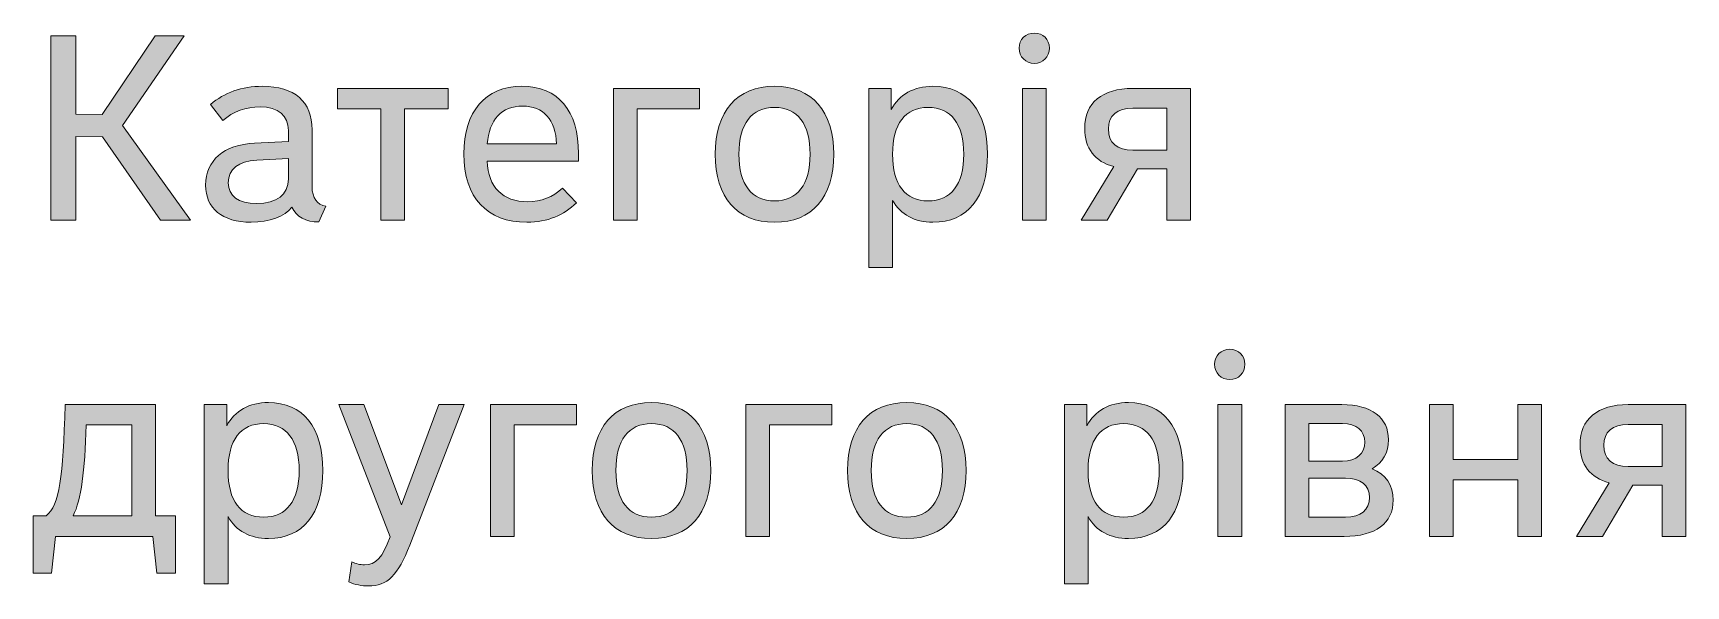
# Model space of a CAD drawing. Header units: millimetres. Extents: x -1334 to 1514, y -1037 to 10.
# Drawn here: x -1333.6 to -1271.1, y -186.3 to -165.4 of the extents above; entities that cross this region are included whole.
import ezdxf

# ---------------------------------------------------------------- set-up
doc = ezdxf.new("R2010")
doc.units = ezdxf.units.MM
doc.header["$MEASUREMENT"] = 0
doc.layers.add('icons', color=7, linetype='Continuous', lineweight=0)

# ---------------------------------------------------------------- blocks, each defined once
blk = doc.blocks.new('Block_31')
at = {"layer": 'icons', "true_color": 0x231f20, "transparency": 33554687}
h = blk.add_hatch(color=250, dxfattribs=at)
h.dxf.hatch_style = 2
edge = h.paths.add_edge_path()
edge.add_spline(control_points=[(-1332.904, -165.467), (-1332.904, -165.467), (-1331.958, -165.467), (-1331.958, -165.467), (-1331.958, -165.467), (-1331.958, -168.436), (-1331.958, -168.436), (-1331.958, -168.436), (-1330.961, -168.446), (-1330.961, -168.446), (-1330.961, -168.446), (-1328.958, -165.467), (-1328.958, -165.467), (-1328.958, -165.467), (-1327.852, -165.467), (-1327.852, -165.467), (-1327.852, -165.467), (-1330.184, -168.864), (-1330.184, -168.864), (-1330.184, -168.864), (-1327.623, -172.441), (-1327.623, -172.441), (-1327.623, -172.441), (-1328.749, -172.441), (-1328.749, -172.441), (-1328.749, -172.441), (-1330.951, -169.293), (-1330.951, -169.293), (-1330.951, -169.293), (-1331.958, -169.283), (-1331.958, -169.283), (-1331.958, -169.283), (-1331.958, -172.441), (-1331.958, -172.441), (-1331.958, -172.441), (-1332.904, -172.441), (-1332.904, -172.441), (-1332.904, -172.441), (-1332.904, -165.467), (-1332.904, -165.467)], knot_values=[0, 0, 0, 0, 1, 1, 1, 2, 2, 2, 3, 3, 3, 4, 4, 4, 5, 5, 5, 6, 6, 6, 7, 7, 7, 8, 8, 8, 9, 9, 9, 10, 10, 10, 11, 11, 11, 12, 12, 12, 13, 13, 13, 13], degree=3, periodic=0)
h = blk.add_hatch(color=250, dxfattribs=at)
h.dxf.hatch_style = 2
edge = h.paths.add_edge_path()
edge.add_spline(control_points=[(-1295.257, -172.441), (-1295.257, -172.441), (-1296.153, -172.441), (-1296.153, -172.441), (-1296.153, -172.441), (-1296.153, -167.46), (-1296.153, -167.46), (-1296.153, -167.46), (-1295.257, -167.46), (-1295.257, -167.46), (-1295.257, -167.46), (-1295.257, -172.441), (-1295.257, -172.441)], knot_values=[0, 0, 0, 0, 1, 1, 1, 2, 2, 2, 3, 3, 3, 4, 4, 4, 4], degree=3, periodic=0)
edge = h.paths.add_edge_path()
edge.add_spline(control_points=[(-1295.705, -165.367), (-1295.376, -165.367), (-1295.137, -165.606), (-1295.137, -165.935), (-1295.137, -166.264), (-1295.376, -166.513), (-1295.705, -166.513), (-1296.034, -166.513), (-1296.283, -166.264), (-1296.283, -165.935), (-1296.283, -165.606), (-1296.034, -165.367), (-1295.705, -165.367)], knot_values=[0, 0, 0, 0, 1, 1, 1, 2, 2, 2, 3, 3, 3, 4, 4, 4, 4], degree=3, periodic=0)
h = blk.add_hatch(color=250, dxfattribs=at)
h.dxf.hatch_style = 2
edge = h.paths.add_edge_path()
edge.add_spline(control_points=[(-1325.112, -170.17), (-1325.799, -170.2), (-1326.188, -170.518), (-1326.188, -171.027), (-1326.188, -171.535), (-1325.819, -171.814), (-1325.112, -171.814), (-1324.354, -171.814), (-1323.916, -171.485), (-1323.916, -170.877), (-1323.916, -170.877), (-1323.916, -170.11), (-1323.916, -170.11), (-1323.916, -170.11), (-1325.112, -170.17), (-1325.112, -170.17)], knot_values=[0, 0, 0, 0, 1, 1, 1, 2, 2, 2, 3, 3, 3, 4, 4, 4, 5, 5, 5, 5], degree=3, periodic=0)
edge = h.paths.add_edge_path()
edge.add_spline(control_points=[(-1326.865, -168.068), (-1326.327, -167.619), (-1325.68, -167.38), (-1324.902, -167.38), (-1323.677, -167.38), (-1323.019, -167.958), (-1323.019, -169.024), (-1323.019, -169.024), (-1323.019, -171.186), (-1323.019, -171.186), (-1323.019, -171.595), (-1322.83, -171.854), (-1322.501, -171.913), (-1322.501, -171.913), (-1322.77, -172.511), (-1322.77, -172.511), (-1323.258, -172.511), (-1323.607, -172.312), (-1323.786, -171.953), (-1324.055, -172.302), (-1324.633, -172.521), (-1325.321, -172.521), (-1326.427, -172.521), (-1327.045, -171.993), (-1327.045, -171.117), (-1327.045, -170.18), (-1326.357, -169.592), (-1325.191, -169.532), (-1325.191, -169.532), (-1323.916, -169.463), (-1323.916, -169.463), (-1323.916, -169.463), (-1323.916, -169.054), (-1323.916, -169.054), (-1323.916, -168.486), (-1324.294, -168.157), (-1324.982, -168.157), (-1325.51, -168.157), (-1326.008, -168.336), (-1326.397, -168.675), (-1326.397, -168.675), (-1326.865, -168.068), (-1326.865, -168.068)], knot_values=[0, 0, 0, 0, 1, 1, 1, 2, 2, 2, 3, 3, 3, 4, 4, 4, 5, 5, 5, 6, 6, 6, 7, 7, 7, 8, 8, 8, 9, 9, 9, 10, 10, 10, 11, 11, 11, 12, 12, 12, 13, 13, 13, 14, 14, 14, 14], degree=3, periodic=0)
h = blk.add_hatch(color=250, dxfattribs=at)
h.dxf.hatch_style = 2
edge = h.paths.add_edge_path()
edge.add_spline(control_points=[(-1322.062, -167.46), (-1322.062, -167.46), (-1317.877, -167.46), (-1317.877, -167.46), (-1317.877, -167.46), (-1317.877, -168.227), (-1317.877, -168.227), (-1317.877, -168.227), (-1319.521, -168.227), (-1319.521, -168.227), (-1319.521, -168.227), (-1319.521, -172.441), (-1319.521, -172.441), (-1319.521, -172.441), (-1320.418, -172.441), (-1320.418, -172.441), (-1320.418, -172.441), (-1320.418, -168.227), (-1320.418, -168.227), (-1320.418, -168.227), (-1322.062, -168.227), (-1322.062, -168.227), (-1322.062, -168.227), (-1322.062, -167.46), (-1322.062, -167.46)], knot_values=[0, 0, 0, 0, 1, 1, 1, 2, 2, 2, 3, 3, 3, 4, 4, 4, 5, 5, 5, 6, 6, 6, 7, 7, 7, 8, 8, 8, 8], degree=3, periodic=0)
h = blk.add_hatch(color=250, dxfattribs=at)
h.dxf.hatch_style = 2
edge = h.paths.add_edge_path()
edge.add_spline(control_points=[(-1316.392, -169.562), (-1316.392, -169.562), (-1313.771, -169.562), (-1313.771, -169.562), (-1313.811, -168.645), (-1314.279, -168.127), (-1315.057, -168.127), (-1315.844, -168.127), (-1316.332, -168.645), (-1316.392, -169.562)], knot_values=[0, 0, 0, 0, 1, 1, 1, 2, 2, 2, 3, 3, 3, 3], degree=3, periodic=0)
edge = h.paths.add_edge_path()
edge.add_spline(control_points=[(-1317.279, -169.931), (-1317.279, -168.336), (-1316.462, -167.38), (-1315.087, -167.38), (-1313.712, -167.38), (-1312.944, -168.307), (-1312.944, -169.921), (-1312.944, -169.921), (-1312.944, -170.21), (-1312.944, -170.21), (-1312.944, -170.21), (-1316.392, -170.21), (-1316.392, -170.21), (-1316.372, -171.196), (-1315.804, -171.744), (-1314.868, -171.744), (-1314.359, -171.744), (-1313.901, -171.575), (-1313.552, -171.226), (-1313.552, -171.226), (-1313.024, -171.784), (-1313.024, -171.784), (-1313.512, -172.252), (-1314.1, -172.521), (-1314.898, -172.521), (-1316.402, -172.521), (-1317.279, -171.595), (-1317.279, -169.931)], knot_values=[0, 0, 0, 0, 1, 1, 1, 2, 2, 2, 3, 3, 3, 4, 4, 4, 5, 5, 5, 6, 6, 6, 7, 7, 7, 8, 8, 8, 9, 9, 9, 9], degree=3, periodic=0)
h = blk.add_hatch(color=250, dxfattribs=at)
h.dxf.hatch_style = 2
edge = h.paths.add_edge_path()
edge.add_spline(control_points=[(-1311.619, -167.46), (-1311.619, -167.46), (-1308.371, -167.46), (-1308.371, -167.46), (-1308.371, -167.46), (-1308.371, -168.227), (-1308.371, -168.227), (-1308.371, -168.227), (-1310.722, -168.227), (-1310.722, -168.227), (-1310.722, -168.227), (-1310.722, -172.441), (-1310.722, -172.441), (-1310.722, -172.441), (-1311.619, -172.441), (-1311.619, -172.441), (-1311.619, -172.441), (-1311.619, -167.46), (-1311.619, -167.46)], knot_values=[0, 0, 0, 0, 1, 1, 1, 2, 2, 2, 3, 3, 3, 4, 4, 4, 5, 5, 5, 6, 6, 6, 6], degree=3, periodic=0)
h = blk.add_hatch(color=250, dxfattribs=at)
h.dxf.hatch_style = 2
edge = h.paths.add_edge_path()
edge.add_spline(control_points=[(-1305.53, -171.714), (-1304.664, -171.714), (-1304.185, -171.097), (-1304.185, -169.951), (-1304.185, -168.795), (-1304.664, -168.177), (-1305.53, -168.177), (-1306.397, -168.177), (-1306.876, -168.795), (-1306.876, -169.951), (-1306.876, -171.097), (-1306.397, -171.714), (-1305.53, -171.714)], knot_values=[0, 0, 0, 0, 1, 1, 1, 2, 2, 2, 3, 3, 3, 4, 4, 4, 4], degree=3, periodic=0)
edge = h.paths.add_edge_path()
edge.add_spline(control_points=[(-1305.53, -172.521), (-1306.955, -172.521), (-1307.772, -171.585), (-1307.772, -169.951), (-1307.772, -168.317), (-1306.955, -167.38), (-1305.53, -167.38), (-1304.106, -167.38), (-1303.289, -168.317), (-1303.289, -169.951), (-1303.289, -171.585), (-1304.106, -172.521), (-1305.53, -172.521)], knot_values=[0, 0, 0, 0, 1, 1, 1, 2, 2, 2, 3, 3, 3, 4, 4, 4, 4], degree=3, periodic=0)
h = blk.add_hatch(color=250, dxfattribs=at)
h.dxf.hatch_style = 2
edge = h.paths.add_edge_path()
edge.add_spline(control_points=[(-1299.721, -168.177), (-1300.588, -168.177), (-1301.066, -168.795), (-1301.066, -169.951), (-1301.066, -171.097), (-1300.588, -171.714), (-1299.721, -171.714), (-1298.854, -171.714), (-1298.376, -171.097), (-1298.376, -169.951), (-1298.376, -168.805), (-1298.854, -168.177), (-1299.721, -168.177)], knot_values=[0, 0, 0, 0, 1, 1, 1, 2, 2, 2, 3, 3, 3, 4, 4, 4, 4], degree=3, periodic=0)
edge = h.paths.add_edge_path()
edge.add_spline(control_points=[(-1299.541, -167.38), (-1298.236, -167.38), (-1297.479, -168.317), (-1297.479, -169.951), (-1297.479, -171.585), (-1298.226, -172.521), (-1299.541, -172.521), (-1300.239, -172.521), (-1300.757, -172.232), (-1301.066, -171.694), (-1301.066, -171.694), (-1301.066, -174.235), (-1301.066, -174.235), (-1301.066, -174.235), (-1301.963, -174.235), (-1301.963, -174.235), (-1301.963, -174.235), (-1301.963, -167.46), (-1301.963, -167.46), (-1301.963, -167.46), (-1301.116, -167.46), (-1301.116, -167.46), (-1301.116, -167.46), (-1301.116, -168.257), (-1301.116, -168.257), (-1300.807, -167.689), (-1300.269, -167.38), (-1299.541, -167.38)], knot_values=[0, 0, 0, 0, 1, 1, 1, 2, 2, 2, 3, 3, 3, 4, 4, 4, 5, 5, 5, 6, 6, 6, 7, 7, 7, 8, 8, 8, 9, 9, 9, 9], degree=3, periodic=0)
h = blk.add_hatch(color=250, dxfattribs=at)
h.dxf.hatch_style = 2
edge = h.paths.add_edge_path()
edge.add_spline(control_points=[(-1290.693, -168.207), (-1290.693, -168.207), (-1291.978, -168.207), (-1291.978, -168.207), (-1292.576, -168.207), (-1292.905, -168.496), (-1292.905, -168.994), (-1292.905, -169.512), (-1292.576, -169.801), (-1291.978, -169.801), (-1291.978, -169.801), (-1290.693, -169.801), (-1290.693, -169.801), (-1290.693, -169.801), (-1290.693, -168.207), (-1290.693, -168.207)], knot_values=[0, 0, 0, 0, 1, 1, 1, 2, 2, 2, 3, 3, 3, 4, 4, 4, 5, 5, 5, 5], degree=3, periodic=0)
edge = h.paths.add_edge_path()
edge.add_spline(control_points=[(-1292.696, -170.419), (-1293.413, -170.23), (-1293.801, -169.722), (-1293.801, -168.974), (-1293.801, -168.008), (-1293.144, -167.46), (-1291.978, -167.46), (-1291.978, -167.46), (-1289.796, -167.46), (-1289.796, -167.46), (-1289.796, -167.46), (-1289.796, -172.441), (-1289.796, -172.441), (-1289.796, -172.441), (-1290.693, -172.441), (-1290.693, -172.441), (-1290.693, -172.441), (-1290.693, -170.498), (-1290.693, -170.498), (-1290.693, -170.498), (-1291.809, -170.498), (-1291.809, -170.498), (-1291.809, -170.498), (-1292.955, -172.441), (-1292.955, -172.441), (-1292.955, -172.441), (-1293.931, -172.441), (-1293.931, -172.441), (-1293.931, -172.441), (-1292.696, -170.419), (-1292.696, -170.419)], knot_values=[0, 0, 0, 0, 1, 1, 1, 2, 2, 2, 3, 3, 3, 4, 4, 4, 5, 5, 5, 6, 6, 6, 7, 7, 7, 8, 8, 8, 9, 9, 9, 10, 10, 10, 10], degree=3, periodic=0)
h = blk.add_hatch(color=250, dxfattribs=at)
h.dxf.hatch_style = 2
edge = h.paths.add_edge_path()
edge.add_spline(control_points=[(-1287.863, -184.4), (-1287.863, -184.4), (-1288.76, -184.4), (-1288.76, -184.4), (-1288.76, -184.4), (-1288.76, -179.418), (-1288.76, -179.418), (-1288.76, -179.418), (-1287.863, -179.418), (-1287.863, -179.418), (-1287.863, -179.418), (-1287.863, -184.4), (-1287.863, -184.4)], knot_values=[0, 0, 0, 0, 1, 1, 1, 2, 2, 2, 3, 3, 3, 4, 4, 4, 4], degree=3, periodic=0)
edge = h.paths.add_edge_path()
edge.add_spline(control_points=[(-1288.311, -177.325), (-1287.983, -177.325), (-1287.743, -177.565), (-1287.743, -177.893), (-1287.743, -178.222), (-1287.983, -178.471), (-1288.311, -178.471), (-1288.64, -178.471), (-1288.889, -178.222), (-1288.889, -177.893), (-1288.889, -177.565), (-1288.64, -177.325), (-1288.311, -177.325)], knot_values=[0, 0, 0, 0, 1, 1, 1, 2, 2, 2, 3, 3, 3, 4, 4, 4, 4], degree=3, periodic=0)
h = blk.add_hatch(color=250, dxfattribs=at)
h.dxf.hatch_style = 2
edge = h.paths.add_edge_path()
edge.add_spline(control_points=[(-1324.853, -180.135), (-1325.72, -180.135), (-1326.198, -180.753), (-1326.198, -181.909), (-1326.198, -183.055), (-1325.72, -183.673), (-1324.853, -183.673), (-1323.986, -183.673), (-1323.508, -183.055), (-1323.508, -181.909), (-1323.508, -180.763), (-1323.986, -180.135), (-1324.853, -180.135)], knot_values=[0, 0, 0, 0, 1, 1, 1, 2, 2, 2, 3, 3, 3, 4, 4, 4, 4], degree=3, periodic=0)
edge = h.paths.add_edge_path()
edge.add_spline(control_points=[(-1324.673, -179.338), (-1323.368, -179.338), (-1322.611, -180.275), (-1322.611, -181.909), (-1322.611, -183.543), (-1323.358, -184.479), (-1324.673, -184.479), (-1325.371, -184.479), (-1325.889, -184.191), (-1326.198, -183.653), (-1326.198, -183.653), (-1326.198, -186.193), (-1326.198, -186.193), (-1326.198, -186.193), (-1327.095, -186.193), (-1327.095, -186.193), (-1327.095, -186.193), (-1327.095, -179.418), (-1327.095, -179.418), (-1327.095, -179.418), (-1326.248, -179.418), (-1326.248, -179.418), (-1326.248, -179.418), (-1326.248, -180.215), (-1326.248, -180.215), (-1325.939, -179.647), (-1325.401, -179.338), (-1324.673, -179.338)], knot_values=[0, 0, 0, 0, 1, 1, 1, 2, 2, 2, 3, 3, 3, 4, 4, 4, 5, 5, 5, 6, 6, 6, 7, 7, 7, 8, 8, 8, 9, 9, 9, 9], degree=3, periodic=0)
h = blk.add_hatch(color=250, dxfattribs=at)
h.dxf.hatch_style = 2
edge = h.paths.add_edge_path()
edge.add_spline(control_points=[(-1310.184, -183.673), (-1309.317, -183.673), (-1308.839, -183.055), (-1308.839, -181.909), (-1308.839, -180.753), (-1309.317, -180.135), (-1310.184, -180.135), (-1311.051, -180.135), (-1311.53, -180.753), (-1311.53, -181.909), (-1311.53, -183.055), (-1311.051, -183.673), (-1310.184, -183.673)], knot_values=[0, 0, 0, 0, 1, 1, 1, 2, 2, 2, 3, 3, 3, 4, 4, 4, 4], degree=3, periodic=0)
edge = h.paths.add_edge_path()
edge.add_spline(control_points=[(-1310.184, -184.479), (-1311.609, -184.479), (-1312.426, -183.543), (-1312.426, -181.909), (-1312.426, -180.275), (-1311.609, -179.338), (-1310.184, -179.338), (-1308.76, -179.338), (-1307.943, -180.275), (-1307.943, -181.909), (-1307.943, -183.543), (-1308.76, -184.479), (-1310.184, -184.479)], knot_values=[0, 0, 0, 0, 1, 1, 1, 2, 2, 2, 3, 3, 3, 4, 4, 4, 4], degree=3, periodic=0)
h = blk.add_hatch(color=250, dxfattribs=at)
h.dxf.hatch_style = 2
edge = h.paths.add_edge_path()
edge.add_spline(control_points=[(-1300.528, -183.673), (-1299.661, -183.673), (-1299.183, -183.055), (-1299.183, -181.909), (-1299.183, -180.753), (-1299.661, -180.135), (-1300.528, -180.135), (-1301.395, -180.135), (-1301.873, -180.753), (-1301.873, -181.909), (-1301.873, -183.055), (-1301.395, -183.673), (-1300.528, -183.673)], knot_values=[0, 0, 0, 0, 1, 1, 1, 2, 2, 2, 3, 3, 3, 4, 4, 4, 4], degree=3, periodic=0)
edge = h.paths.add_edge_path()
edge.add_spline(control_points=[(-1300.528, -184.479), (-1301.953, -184.479), (-1302.77, -183.543), (-1302.77, -181.909), (-1302.77, -180.275), (-1301.953, -179.338), (-1300.528, -179.338), (-1299.103, -179.338), (-1298.286, -180.275), (-1298.286, -181.909), (-1298.286, -183.543), (-1299.103, -184.479), (-1300.528, -184.479)], knot_values=[0, 0, 0, 0, 1, 1, 1, 2, 2, 2, 3, 3, 3, 4, 4, 4, 4], degree=3, periodic=0)
h = blk.add_hatch(color=250, dxfattribs=at)
h.dxf.hatch_style = 2
edge = h.paths.add_edge_path()
edge.add_spline(control_points=[(-1292.327, -180.135), (-1293.194, -180.135), (-1293.673, -180.753), (-1293.673, -181.909), (-1293.673, -183.055), (-1293.194, -183.673), (-1292.327, -183.673), (-1291.461, -183.673), (-1290.982, -183.055), (-1290.982, -181.909), (-1290.982, -180.763), (-1291.461, -180.135), (-1292.327, -180.135)], knot_values=[0, 0, 0, 0, 1, 1, 1, 2, 2, 2, 3, 3, 3, 4, 4, 4, 4], degree=3, periodic=0)
edge = h.paths.add_edge_path()
edge.add_spline(control_points=[(-1292.148, -179.338), (-1290.843, -179.338), (-1290.086, -180.275), (-1290.086, -181.909), (-1290.086, -183.543), (-1290.833, -184.479), (-1292.148, -184.479), (-1292.845, -184.479), (-1293.364, -184.191), (-1293.673, -183.653), (-1293.673, -183.653), (-1293.673, -186.193), (-1293.673, -186.193), (-1293.673, -186.193), (-1294.569, -186.193), (-1294.569, -186.193), (-1294.569, -186.193), (-1294.569, -179.418), (-1294.569, -179.418), (-1294.569, -179.418), (-1293.722, -179.418), (-1293.722, -179.418), (-1293.722, -179.418), (-1293.722, -180.215), (-1293.722, -180.215), (-1293.414, -179.647), (-1292.875, -179.338), (-1292.148, -179.338)], knot_values=[0, 0, 0, 0, 1, 1, 1, 2, 2, 2, 3, 3, 3, 4, 4, 4, 5, 5, 5, 6, 6, 6, 7, 7, 7, 8, 8, 8, 9, 9, 9, 9], degree=3, periodic=0)
h = blk.add_hatch(color=250, dxfattribs=at)
h.dxf.hatch_style = 2
edge = h.paths.add_edge_path()
edge.add_spline(control_points=[(-1329.835, -183.623), (-1329.835, -183.623), (-1329.835, -180.185), (-1329.835, -180.185), (-1329.835, -180.185), (-1331.559, -180.185), (-1331.559, -180.185), (-1331.619, -181.949), (-1331.739, -182.995), (-1332.057, -183.623), (-1332.057, -183.623), (-1329.835, -183.623), (-1329.835, -183.623)], knot_values=[0, 0, 0, 0, 1, 1, 1, 2, 2, 2, 3, 3, 3, 4, 4, 4, 4], degree=3, periodic=0)
edge = h.paths.add_edge_path()
edge.add_spline(control_points=[(-1333.572, -185.795), (-1333.572, -185.795), (-1333.572, -183.623), (-1333.572, -183.623), (-1333.572, -183.623), (-1333.073, -183.623), (-1333.073, -183.623), (-1332.565, -183.204), (-1332.446, -182.178), (-1332.356, -179.418), (-1332.356, -179.418), (-1328.939, -179.418), (-1328.939, -179.418), (-1328.939, -179.418), (-1328.939, -183.623), (-1328.939, -183.623), (-1328.939, -183.623), (-1328.191, -183.623), (-1328.191, -183.623), (-1328.191, -183.623), (-1328.191, -185.795), (-1328.191, -185.795), (-1328.191, -185.795), (-1328.889, -185.795), (-1328.889, -185.795), (-1328.889, -185.795), (-1329.038, -184.4), (-1329.038, -184.4), (-1329.038, -184.4), (-1332.725, -184.4), (-1332.725, -184.4), (-1332.725, -184.4), (-1332.874, -185.795), (-1332.874, -185.795), (-1332.874, -185.795), (-1333.572, -185.795), (-1333.572, -185.795)], knot_values=[0, 0, 0, 0, 1, 1, 1, 2, 2, 2, 3, 3, 3, 4, 4, 4, 5, 5, 5, 6, 6, 6, 7, 7, 7, 8, 8, 8, 9, 9, 9, 10, 10, 10, 11, 11, 11, 12, 12, 12, 12], degree=3, periodic=0)
h = blk.add_hatch(color=250, dxfattribs=at)
h.dxf.hatch_style = 2
edge = h.paths.add_edge_path()
edge.add_spline(control_points=[(-1320.886, -186.273), (-1321.136, -186.273), (-1321.405, -186.223), (-1321.624, -186.123), (-1321.624, -186.123), (-1321.514, -185.356), (-1321.514, -185.356), (-1321.365, -185.436), (-1321.205, -185.476), (-1321.036, -185.476), (-1320.607, -185.476), (-1320.348, -185.197), (-1320.07, -184.42), (-1320.07, -184.42), (-1322.012, -179.418), (-1322.012, -179.418), (-1322.012, -179.418), (-1321.066, -179.418), (-1321.066, -179.418), (-1321.066, -179.418), (-1319.641, -183.204), (-1319.641, -183.204), (-1319.641, -183.204), (-1318.226, -179.418), (-1318.226, -179.418), (-1318.226, -179.418), (-1317.27, -179.418), (-1317.27, -179.418), (-1317.27, -179.418), (-1319.322, -184.728), (-1319.322, -184.728), (-1319.771, -185.874), (-1320.169, -186.273), (-1320.886, -186.273)], knot_values=[0, 0, 0, 0, 1, 1, 1, 2, 2, 2, 3, 3, 3, 4, 4, 4, 5, 5, 5, 6, 6, 6, 7, 7, 7, 8, 8, 8, 9, 9, 9, 10, 10, 10, 11, 11, 11, 11], degree=3, periodic=0)
h = blk.add_hatch(color=250, dxfattribs=at)
h.dxf.hatch_style = 2
edge = h.paths.add_edge_path()
edge.add_spline(control_points=[(-1316.272, -179.418), (-1316.272, -179.418), (-1313.024, -179.418), (-1313.024, -179.418), (-1313.024, -179.418), (-1313.024, -180.185), (-1313.024, -180.185), (-1313.024, -180.185), (-1315.376, -180.185), (-1315.376, -180.185), (-1315.376, -180.185), (-1315.376, -184.4), (-1315.376, -184.4), (-1315.376, -184.4), (-1316.272, -184.4), (-1316.272, -184.4), (-1316.272, -184.4), (-1316.272, -179.418), (-1316.272, -179.418)], knot_values=[0, 0, 0, 0, 1, 1, 1, 2, 2, 2, 3, 3, 3, 4, 4, 4, 5, 5, 5, 6, 6, 6, 6], degree=3, periodic=0)
h = blk.add_hatch(color=250, dxfattribs=at)
h.dxf.hatch_style = 2
edge = h.paths.add_edge_path()
edge.add_spline(control_points=[(-1306.617, -179.418), (-1306.617, -179.418), (-1303.369, -179.418), (-1303.369, -179.418), (-1303.369, -179.418), (-1303.369, -180.185), (-1303.369, -180.185), (-1303.369, -180.185), (-1305.72, -180.185), (-1305.72, -180.185), (-1305.72, -180.185), (-1305.72, -184.4), (-1305.72, -184.4), (-1305.72, -184.4), (-1306.617, -184.4), (-1306.617, -184.4), (-1306.617, -184.4), (-1306.617, -179.418), (-1306.617, -179.418)], knot_values=[0, 0, 0, 0, 1, 1, 1, 2, 2, 2, 3, 3, 3, 4, 4, 4, 5, 5, 5, 6, 6, 6, 6], degree=3, periodic=0)
h = blk.add_hatch(color=250, dxfattribs=at)
h.dxf.hatch_style = 2
edge = h.paths.add_edge_path()
edge.add_spline(control_points=[(-1283.937, -183.673), (-1283.359, -183.673), (-1283.03, -183.403), (-1283.03, -182.925), (-1283.03, -182.467), (-1283.359, -182.198), (-1283.937, -182.198), (-1283.937, -182.198), (-1285.322, -182.198), (-1285.322, -182.198), (-1285.322, -182.198), (-1285.322, -183.673), (-1285.322, -183.673), (-1285.322, -183.673), (-1283.937, -183.673), (-1283.937, -183.673)], knot_values=[0, 0, 0, 0, 1, 1, 1, 2, 2, 2, 3, 3, 3, 4, 4, 4, 5, 5, 5, 5], degree=3, periodic=0)
edge = h.paths.add_edge_path()
edge.add_spline(control_points=[(-1284.047, -181.55), (-1283.519, -181.55), (-1283.21, -181.281), (-1283.21, -180.833), (-1283.21, -180.404), (-1283.519, -180.135), (-1284.047, -180.135), (-1284.047, -180.135), (-1285.322, -180.135), (-1285.322, -180.135), (-1285.322, -180.135), (-1285.322, -181.55), (-1285.322, -181.55), (-1285.322, -181.55), (-1284.047, -181.55), (-1284.047, -181.55)], knot_values=[0, 0, 0, 0, 1, 1, 1, 2, 2, 2, 3, 3, 3, 4, 4, 4, 5, 5, 5, 5], degree=3, periodic=0)
edge = h.paths.add_edge_path()
edge.add_spline(control_points=[(-1282.313, -180.743), (-1282.313, -181.241), (-1282.532, -181.62), (-1282.93, -181.839), (-1282.412, -182.058), (-1282.134, -182.467), (-1282.134, -183.025), (-1282.134, -183.902), (-1282.801, -184.4), (-1283.987, -184.4), (-1283.987, -184.4), (-1286.218, -184.4), (-1286.218, -184.4), (-1286.218, -184.4), (-1286.218, -179.418), (-1286.218, -179.418), (-1286.218, -179.418), (-1284.076, -179.418), (-1284.076, -179.418), (-1282.95, -179.418), (-1282.313, -179.906), (-1282.313, -180.743)], knot_values=[0, 0, 0, 0, 1, 1, 1, 2, 2, 2, 3, 3, 3, 4, 4, 4, 5, 5, 5, 6, 6, 6, 7, 7, 7, 7], degree=3, periodic=0)
h = blk.add_hatch(color=250, dxfattribs=at)
h.dxf.hatch_style = 2
edge = h.paths.add_edge_path()
edge.add_spline(control_points=[(-1279.861, -184.4), (-1279.861, -184.4), (-1280.758, -184.4), (-1280.758, -184.4), (-1280.758, -184.4), (-1280.758, -179.418), (-1280.758, -179.418), (-1280.758, -179.418), (-1279.861, -179.418), (-1279.861, -179.418), (-1279.861, -179.418), (-1279.861, -181.49), (-1279.861, -181.49), (-1279.861, -181.49), (-1277.42, -181.49), (-1277.42, -181.49), (-1277.42, -181.49), (-1277.42, -179.418), (-1277.42, -179.418), (-1277.42, -179.418), (-1276.523, -179.418), (-1276.523, -179.418), (-1276.523, -179.418), (-1276.523, -184.4), (-1276.523, -184.4), (-1276.523, -184.4), (-1277.42, -184.4), (-1277.42, -184.4), (-1277.42, -184.4), (-1277.42, -182.258), (-1277.42, -182.258), (-1277.42, -182.258), (-1279.861, -182.258), (-1279.861, -182.258), (-1279.861, -182.258), (-1279.861, -184.4), (-1279.861, -184.4)], knot_values=[0, 0, 0, 0, 1, 1, 1, 2, 2, 2, 3, 3, 3, 4, 4, 4, 5, 5, 5, 6, 6, 6, 7, 7, 7, 8, 8, 8, 9, 9, 9, 10, 10, 10, 11, 11, 11, 12, 12, 12, 12], degree=3, periodic=0)
h = blk.add_hatch(color=250, dxfattribs=at)
h.dxf.hatch_style = 2
edge = h.paths.add_edge_path()
edge.add_spline(control_points=[(-1271.959, -180.165), (-1271.959, -180.165), (-1273.244, -180.165), (-1273.244, -180.165), (-1273.842, -180.165), (-1274.171, -180.454), (-1274.171, -180.952), (-1274.171, -181.47), (-1273.842, -181.759), (-1273.244, -181.759), (-1273.244, -181.759), (-1271.959, -181.759), (-1271.959, -181.759), (-1271.959, -181.759), (-1271.959, -180.165), (-1271.959, -180.165)], knot_values=[0, 0, 0, 0, 1, 1, 1, 2, 2, 2, 3, 3, 3, 4, 4, 4, 5, 5, 5, 5], degree=3, periodic=0)
edge = h.paths.add_edge_path()
edge.add_spline(control_points=[(-1273.962, -182.377), (-1274.679, -182.188), (-1275.068, -181.68), (-1275.068, -180.932), (-1275.068, -179.966), (-1274.41, -179.418), (-1273.244, -179.418), (-1273.244, -179.418), (-1271.062, -179.418), (-1271.062, -179.418), (-1271.062, -179.418), (-1271.062, -184.4), (-1271.062, -184.4), (-1271.062, -184.4), (-1271.959, -184.4), (-1271.959, -184.4), (-1271.959, -184.4), (-1271.959, -182.457), (-1271.959, -182.457), (-1271.959, -182.457), (-1273.075, -182.457), (-1273.075, -182.457), (-1273.075, -182.457), (-1274.221, -184.4), (-1274.221, -184.4), (-1274.221, -184.4), (-1275.197, -184.4), (-1275.197, -184.4), (-1275.197, -184.4), (-1273.962, -182.377), (-1273.962, -182.377)], knot_values=[0, 0, 0, 0, 1, 1, 1, 2, 2, 2, 3, 3, 3, 4, 4, 4, 5, 5, 5, 6, 6, 6, 7, 7, 7, 8, 8, 8, 9, 9, 9, 10, 10, 10, 10], degree=3, periodic=0)
at = {"layer": 'icons'}
for points, knots in [([(-1332.904, -165.467), (-1332.904, -165.467), (-1331.958, -165.467), (-1331.958, -165.467), (-1331.958, -165.467), (-1331.958, -168.436), (-1331.958, -168.436), (-1331.958, -168.436), (-1330.961, -168.446), (-1330.961, -168.446), (-1330.961, -168.446), (-1328.958, -165.467), (-1328.958, -165.467), (-1328.958, -165.467), (-1327.852, -165.467), (-1327.852, -165.467), (-1327.852, -165.467), (-1330.184, -168.864), (-1330.184, -168.864), (-1330.184, -168.864), (-1327.623, -172.441), (-1327.623, -172.441), (-1327.623, -172.441), (-1328.749, -172.441), (-1328.749, -172.441), (-1328.749, -172.441), (-1330.951, -169.293), (-1330.951, -169.293), (-1330.951, -169.293), (-1331.958, -169.283), (-1331.958, -169.283), (-1331.958, -169.283), (-1331.958, -172.441), (-1331.958, -172.441), (-1331.958, -172.441), (-1332.904, -172.441), (-1332.904, -172.441), (-1332.904, -172.441), (-1332.904, -165.467), (-1332.904, -165.467)], [0, 0, 0, 0, 1, 1, 1, 2, 2, 2, 3, 3, 3, 4, 4, 4, 5, 5, 5, 6, 6, 6, 7, 7, 7, 8, 8, 8, 9, 9, 9, 10, 10, 10, 11, 11, 11, 12, 12, 12, 13, 13, 13, 13]), ([(-1295.705, -165.367), (-1295.376, -165.367), (-1295.137, -165.606), (-1295.137, -165.935), (-1295.137, -166.264), (-1295.376, -166.513), (-1295.705, -166.513), (-1296.034, -166.513), (-1296.283, -166.264), (-1296.283, -165.935), (-1296.283, -165.606), (-1296.034, -165.367), (-1295.705, -165.367)], [0, 0, 0, 0, 1, 1, 1, 2, 2, 2, 3, 3, 3, 4, 4, 4, 4]), ([(-1326.865, -168.068), (-1326.327, -167.619), (-1325.68, -167.38), (-1324.902, -167.38), (-1323.677, -167.38), (-1323.019, -167.958), (-1323.019, -169.024), (-1323.019, -169.024), (-1323.019, -171.186), (-1323.019, -171.186), (-1323.019, -171.595), (-1322.83, -171.854), (-1322.501, -171.913), (-1322.501, -171.913), (-1322.77, -172.511), (-1322.77, -172.511), (-1323.258, -172.511), (-1323.607, -172.312), (-1323.786, -171.953), (-1324.055, -172.302), (-1324.633, -172.521), (-1325.321, -172.521), (-1326.427, -172.521), (-1327.045, -171.993), (-1327.045, -171.117), (-1327.045, -170.18), (-1326.357, -169.592), (-1325.191, -169.532), (-1325.191, -169.532), (-1323.916, -169.463), (-1323.916, -169.463), (-1323.916, -169.463), (-1323.916, -169.054), (-1323.916, -169.054), (-1323.916, -168.486), (-1324.294, -168.157), (-1324.982, -168.157), (-1325.51, -168.157), (-1326.008, -168.336), (-1326.397, -168.675), (-1326.397, -168.675), (-1326.865, -168.068), (-1326.865, -168.068)], [0, 0, 0, 0, 1, 1, 1, 2, 2, 2, 3, 3, 3, 4, 4, 4, 5, 5, 5, 6, 6, 6, 7, 7, 7, 8, 8, 8, 9, 9, 9, 10, 10, 10, 11, 11, 11, 12, 12, 12, 13, 13, 13, 14, 14, 14, 14]), ([(-1322.062, -167.46), (-1322.062, -167.46), (-1317.877, -167.46), (-1317.877, -167.46), (-1317.877, -167.46), (-1317.877, -168.227), (-1317.877, -168.227), (-1317.877, -168.227), (-1319.521, -168.227), (-1319.521, -168.227), (-1319.521, -168.227), (-1319.521, -172.441), (-1319.521, -172.441), (-1319.521, -172.441), (-1320.418, -172.441), (-1320.418, -172.441), (-1320.418, -172.441), (-1320.418, -168.227), (-1320.418, -168.227), (-1320.418, -168.227), (-1322.062, -168.227), (-1322.062, -168.227), (-1322.062, -168.227), (-1322.062, -167.46), (-1322.062, -167.46)], [0, 0, 0, 0, 1, 1, 1, 2, 2, 2, 3, 3, 3, 4, 4, 4, 5, 5, 5, 6, 6, 6, 7, 7, 7, 8, 8, 8, 8]), ([(-1317.279, -169.931), (-1317.279, -168.336), (-1316.462, -167.38), (-1315.087, -167.38), (-1313.712, -167.38), (-1312.944, -168.307), (-1312.944, -169.921), (-1312.944, -169.921), (-1312.944, -170.21), (-1312.944, -170.21), (-1312.944, -170.21), (-1316.392, -170.21), (-1316.392, -170.21), (-1316.372, -171.196), (-1315.804, -171.744), (-1314.868, -171.744), (-1314.359, -171.744), (-1313.901, -171.575), (-1313.552, -171.226), (-1313.552, -171.226), (-1313.024, -171.784), (-1313.024, -171.784), (-1313.512, -172.252), (-1314.1, -172.521), (-1314.898, -172.521), (-1316.402, -172.521), (-1317.279, -171.595), (-1317.279, -169.931)], [0, 0, 0, 0, 1, 1, 1, 2, 2, 2, 3, 3, 3, 4, 4, 4, 5, 5, 5, 6, 6, 6, 7, 7, 7, 8, 8, 8, 9, 9, 9, 9]), ([(-1311.619, -167.46), (-1311.619, -167.46), (-1308.371, -167.46), (-1308.371, -167.46), (-1308.371, -167.46), (-1308.371, -168.227), (-1308.371, -168.227), (-1308.371, -168.227), (-1310.722, -168.227), (-1310.722, -168.227), (-1310.722, -168.227), (-1310.722, -172.441), (-1310.722, -172.441), (-1310.722, -172.441), (-1311.619, -172.441), (-1311.619, -172.441), (-1311.619, -172.441), (-1311.619, -167.46), (-1311.619, -167.46)], [0, 0, 0, 0, 1, 1, 1, 2, 2, 2, 3, 3, 3, 4, 4, 4, 5, 5, 5, 6, 6, 6, 6]), ([(-1305.53, -172.521), (-1306.955, -172.521), (-1307.772, -171.585), (-1307.772, -169.951), (-1307.772, -168.317), (-1306.955, -167.38), (-1305.53, -167.38), (-1304.106, -167.38), (-1303.289, -168.317), (-1303.289, -169.951), (-1303.289, -171.585), (-1304.106, -172.521), (-1305.53, -172.521)], [0, 0, 0, 0, 1, 1, 1, 2, 2, 2, 3, 3, 3, 4, 4, 4, 4]), ([(-1299.541, -167.38), (-1298.236, -167.38), (-1297.479, -168.317), (-1297.479, -169.951), (-1297.479, -171.585), (-1298.226, -172.521), (-1299.541, -172.521), (-1300.239, -172.521), (-1300.757, -172.232), (-1301.066, -171.694), (-1301.066, -171.694), (-1301.066, -174.235), (-1301.066, -174.235), (-1301.066, -174.235), (-1301.963, -174.235), (-1301.963, -174.235), (-1301.963, -174.235), (-1301.963, -167.46), (-1301.963, -167.46), (-1301.963, -167.46), (-1301.116, -167.46), (-1301.116, -167.46), (-1301.116, -167.46), (-1301.116, -168.257), (-1301.116, -168.257), (-1300.807, -167.689), (-1300.269, -167.38), (-1299.541, -167.38)], [0, 0, 0, 0, 1, 1, 1, 2, 2, 2, 3, 3, 3, 4, 4, 4, 5, 5, 5, 6, 6, 6, 7, 7, 7, 8, 8, 8, 9, 9, 9, 9]), ([(-1295.257, -172.441), (-1295.257, -172.441), (-1296.153, -172.441), (-1296.153, -172.441), (-1296.153, -172.441), (-1296.153, -167.46), (-1296.153, -167.46), (-1296.153, -167.46), (-1295.257, -167.46), (-1295.257, -167.46), (-1295.257, -167.46), (-1295.257, -172.441), (-1295.257, -172.441)], [0, 0, 0, 0, 1, 1, 1, 2, 2, 2, 3, 3, 3, 4, 4, 4, 4]), ([(-1292.696, -170.419), (-1293.413, -170.23), (-1293.801, -169.722), (-1293.801, -168.974), (-1293.801, -168.008), (-1293.144, -167.46), (-1291.978, -167.46), (-1291.978, -167.46), (-1289.796, -167.46), (-1289.796, -167.46), (-1289.796, -167.46), (-1289.796, -172.441), (-1289.796, -172.441), (-1289.796, -172.441), (-1290.693, -172.441), (-1290.693, -172.441), (-1290.693, -172.441), (-1290.693, -170.498), (-1290.693, -170.498), (-1290.693, -170.498), (-1291.809, -170.498), (-1291.809, -170.498), (-1291.809, -170.498), (-1292.955, -172.441), (-1292.955, -172.441), (-1292.955, -172.441), (-1293.931, -172.441), (-1293.931, -172.441), (-1293.931, -172.441), (-1292.696, -170.419), (-1292.696, -170.419)], [0, 0, 0, 0, 1, 1, 1, 2, 2, 2, 3, 3, 3, 4, 4, 4, 5, 5, 5, 6, 6, 6, 7, 7, 7, 8, 8, 8, 9, 9, 9, 10, 10, 10, 10]), ([(-1316.392, -169.562), (-1316.392, -169.562), (-1313.771, -169.562), (-1313.771, -169.562), (-1313.811, -168.645), (-1314.279, -168.127), (-1315.057, -168.127), (-1315.844, -168.127), (-1316.332, -168.645), (-1316.392, -169.562)], [0, 0, 0, 0, 1, 1, 1, 2, 2, 2, 3, 3, 3, 3]), ([(-1305.53, -171.714), (-1304.664, -171.714), (-1304.185, -171.097), (-1304.185, -169.951), (-1304.185, -168.795), (-1304.664, -168.177), (-1305.53, -168.177), (-1306.397, -168.177), (-1306.876, -168.795), (-1306.876, -169.951), (-1306.876, -171.097), (-1306.397, -171.714), (-1305.53, -171.714)], [0, 0, 0, 0, 1, 1, 1, 2, 2, 2, 3, 3, 3, 4, 4, 4, 4]), ([(-1299.721, -168.177), (-1300.588, -168.177), (-1301.066, -168.795), (-1301.066, -169.951), (-1301.066, -171.097), (-1300.588, -171.714), (-1299.721, -171.714), (-1298.854, -171.714), (-1298.376, -171.097), (-1298.376, -169.951), (-1298.376, -168.805), (-1298.854, -168.177), (-1299.721, -168.177)], [0, 0, 0, 0, 1, 1, 1, 2, 2, 2, 3, 3, 3, 4, 4, 4, 4]), ([(-1290.693, -168.207), (-1290.693, -168.207), (-1291.978, -168.207), (-1291.978, -168.207), (-1292.576, -168.207), (-1292.905, -168.496), (-1292.905, -168.994), (-1292.905, -169.512), (-1292.576, -169.801), (-1291.978, -169.801), (-1291.978, -169.801), (-1290.693, -169.801), (-1290.693, -169.801), (-1290.693, -169.801), (-1290.693, -168.207), (-1290.693, -168.207)], [0, 0, 0, 0, 1, 1, 1, 2, 2, 2, 3, 3, 3, 4, 4, 4, 5, 5, 5, 5]), ([(-1325.112, -170.17), (-1325.799, -170.2), (-1326.188, -170.518), (-1326.188, -171.027), (-1326.188, -171.535), (-1325.819, -171.814), (-1325.112, -171.814), (-1324.354, -171.814), (-1323.916, -171.485), (-1323.916, -170.877), (-1323.916, -170.877), (-1323.916, -170.11), (-1323.916, -170.11), (-1323.916, -170.11), (-1325.112, -170.17), (-1325.112, -170.17)], [0, 0, 0, 0, 1, 1, 1, 2, 2, 2, 3, 3, 3, 4, 4, 4, 5, 5, 5, 5]), ([(-1288.311, -177.325), (-1287.983, -177.325), (-1287.743, -177.565), (-1287.743, -177.893), (-1287.743, -178.222), (-1287.983, -178.471), (-1288.311, -178.471), (-1288.64, -178.471), (-1288.889, -178.222), (-1288.889, -177.893), (-1288.889, -177.565), (-1288.64, -177.325), (-1288.311, -177.325)], [0, 0, 0, 0, 1, 1, 1, 2, 2, 2, 3, 3, 3, 4, 4, 4, 4]), ([(-1324.673, -179.338), (-1323.368, -179.338), (-1322.611, -180.275), (-1322.611, -181.909), (-1322.611, -183.543), (-1323.358, -184.479), (-1324.673, -184.479), (-1325.371, -184.479), (-1325.889, -184.191), (-1326.198, -183.653), (-1326.198, -183.653), (-1326.198, -186.193), (-1326.198, -186.193), (-1326.198, -186.193), (-1327.095, -186.193), (-1327.095, -186.193), (-1327.095, -186.193), (-1327.095, -179.418), (-1327.095, -179.418), (-1327.095, -179.418), (-1326.248, -179.418), (-1326.248, -179.418), (-1326.248, -179.418), (-1326.248, -180.215), (-1326.248, -180.215), (-1325.939, -179.647), (-1325.401, -179.338), (-1324.673, -179.338)], [0, 0, 0, 0, 1, 1, 1, 2, 2, 2, 3, 3, 3, 4, 4, 4, 5, 5, 5, 6, 6, 6, 7, 7, 7, 8, 8, 8, 9, 9, 9, 9]), ([(-1310.184, -184.479), (-1311.609, -184.479), (-1312.426, -183.543), (-1312.426, -181.909), (-1312.426, -180.275), (-1311.609, -179.338), (-1310.184, -179.338), (-1308.76, -179.338), (-1307.943, -180.275), (-1307.943, -181.909), (-1307.943, -183.543), (-1308.76, -184.479), (-1310.184, -184.479)], [0, 0, 0, 0, 1, 1, 1, 2, 2, 2, 3, 3, 3, 4, 4, 4, 4]), ([(-1300.528, -184.479), (-1301.953, -184.479), (-1302.77, -183.543), (-1302.77, -181.909), (-1302.77, -180.275), (-1301.953, -179.338), (-1300.528, -179.338), (-1299.103, -179.338), (-1298.286, -180.275), (-1298.286, -181.909), (-1298.286, -183.543), (-1299.103, -184.479), (-1300.528, -184.479)], [0, 0, 0, 0, 1, 1, 1, 2, 2, 2, 3, 3, 3, 4, 4, 4, 4]), ([(-1292.148, -179.338), (-1290.843, -179.338), (-1290.086, -180.275), (-1290.086, -181.909), (-1290.086, -183.543), (-1290.833, -184.479), (-1292.148, -184.479), (-1292.845, -184.479), (-1293.364, -184.191), (-1293.673, -183.653), (-1293.673, -183.653), (-1293.673, -186.193), (-1293.673, -186.193), (-1293.673, -186.193), (-1294.569, -186.193), (-1294.569, -186.193), (-1294.569, -186.193), (-1294.569, -179.418), (-1294.569, -179.418), (-1294.569, -179.418), (-1293.722, -179.418), (-1293.722, -179.418), (-1293.722, -179.418), (-1293.722, -180.215), (-1293.722, -180.215), (-1293.414, -179.647), (-1292.875, -179.338), (-1292.148, -179.338)], [0, 0, 0, 0, 1, 1, 1, 2, 2, 2, 3, 3, 3, 4, 4, 4, 5, 5, 5, 6, 6, 6, 7, 7, 7, 8, 8, 8, 9, 9, 9, 9]), ([(-1333.572, -185.795), (-1333.572, -185.795), (-1333.572, -183.623), (-1333.572, -183.623), (-1333.572, -183.623), (-1333.073, -183.623), (-1333.073, -183.623), (-1332.565, -183.204), (-1332.446, -182.178), (-1332.356, -179.418), (-1332.356, -179.418), (-1328.939, -179.418), (-1328.939, -179.418), (-1328.939, -179.418), (-1328.939, -183.623), (-1328.939, -183.623), (-1328.939, -183.623), (-1328.191, -183.623), (-1328.191, -183.623), (-1328.191, -183.623), (-1328.191, -185.795), (-1328.191, -185.795), (-1328.191, -185.795), (-1328.889, -185.795), (-1328.889, -185.795), (-1328.889, -185.795), (-1329.038, -184.4), (-1329.038, -184.4), (-1329.038, -184.4), (-1332.725, -184.4), (-1332.725, -184.4), (-1332.725, -184.4), (-1332.874, -185.795), (-1332.874, -185.795), (-1332.874, -185.795), (-1333.572, -185.795), (-1333.572, -185.795)], [0, 0, 0, 0, 1, 1, 1, 2, 2, 2, 3, 3, 3, 4, 4, 4, 5, 5, 5, 6, 6, 6, 7, 7, 7, 8, 8, 8, 9, 9, 9, 10, 10, 10, 11, 11, 11, 12, 12, 12, 12]), ([(-1320.886, -186.273), (-1321.136, -186.273), (-1321.405, -186.223), (-1321.624, -186.123), (-1321.624, -186.123), (-1321.514, -185.356), (-1321.514, -185.356), (-1321.365, -185.436), (-1321.205, -185.476), (-1321.036, -185.476), (-1320.607, -185.476), (-1320.348, -185.197), (-1320.07, -184.42), (-1320.07, -184.42), (-1322.012, -179.418), (-1322.012, -179.418), (-1322.012, -179.418), (-1321.066, -179.418), (-1321.066, -179.418), (-1321.066, -179.418), (-1319.641, -183.204), (-1319.641, -183.204), (-1319.641, -183.204), (-1318.226, -179.418), (-1318.226, -179.418), (-1318.226, -179.418), (-1317.27, -179.418), (-1317.27, -179.418), (-1317.27, -179.418), (-1319.322, -184.728), (-1319.322, -184.728), (-1319.771, -185.874), (-1320.169, -186.273), (-1320.886, -186.273)], [0, 0, 0, 0, 1, 1, 1, 2, 2, 2, 3, 3, 3, 4, 4, 4, 5, 5, 5, 6, 6, 6, 7, 7, 7, 8, 8, 8, 9, 9, 9, 10, 10, 10, 11, 11, 11, 11]), ([(-1316.272, -179.418), (-1316.272, -179.418), (-1313.024, -179.418), (-1313.024, -179.418), (-1313.024, -179.418), (-1313.024, -180.185), (-1313.024, -180.185), (-1313.024, -180.185), (-1315.376, -180.185), (-1315.376, -180.185), (-1315.376, -180.185), (-1315.376, -184.4), (-1315.376, -184.4), (-1315.376, -184.4), (-1316.272, -184.4), (-1316.272, -184.4), (-1316.272, -184.4), (-1316.272, -179.418), (-1316.272, -179.418)], [0, 0, 0, 0, 1, 1, 1, 2, 2, 2, 3, 3, 3, 4, 4, 4, 5, 5, 5, 6, 6, 6, 6]), ([(-1306.617, -179.418), (-1306.617, -179.418), (-1303.369, -179.418), (-1303.369, -179.418), (-1303.369, -179.418), (-1303.369, -180.185), (-1303.369, -180.185), (-1303.369, -180.185), (-1305.72, -180.185), (-1305.72, -180.185), (-1305.72, -180.185), (-1305.72, -184.4), (-1305.72, -184.4), (-1305.72, -184.4), (-1306.617, -184.4), (-1306.617, -184.4), (-1306.617, -184.4), (-1306.617, -179.418), (-1306.617, -179.418)], [0, 0, 0, 0, 1, 1, 1, 2, 2, 2, 3, 3, 3, 4, 4, 4, 5, 5, 5, 6, 6, 6, 6]), ([(-1287.863, -184.4), (-1287.863, -184.4), (-1288.76, -184.4), (-1288.76, -184.4), (-1288.76, -184.4), (-1288.76, -179.418), (-1288.76, -179.418), (-1288.76, -179.418), (-1287.863, -179.418), (-1287.863, -179.418), (-1287.863, -179.418), (-1287.863, -184.4), (-1287.863, -184.4)], [0, 0, 0, 0, 1, 1, 1, 2, 2, 2, 3, 3, 3, 4, 4, 4, 4]), ([(-1282.313, -180.743), (-1282.313, -181.241), (-1282.532, -181.62), (-1282.93, -181.839), (-1282.412, -182.058), (-1282.134, -182.467), (-1282.134, -183.025), (-1282.134, -183.902), (-1282.801, -184.4), (-1283.987, -184.4), (-1283.987, -184.4), (-1286.218, -184.4), (-1286.218, -184.4), (-1286.218, -184.4), (-1286.218, -179.418), (-1286.218, -179.418), (-1286.218, -179.418), (-1284.076, -179.418), (-1284.076, -179.418), (-1282.95, -179.418), (-1282.313, -179.906), (-1282.313, -180.743)], [0, 0, 0, 0, 1, 1, 1, 2, 2, 2, 3, 3, 3, 4, 4, 4, 5, 5, 5, 6, 6, 6, 7, 7, 7, 7]), ([(-1279.861, -184.4), (-1279.861, -184.4), (-1280.758, -184.4), (-1280.758, -184.4), (-1280.758, -184.4), (-1280.758, -179.418), (-1280.758, -179.418), (-1280.758, -179.418), (-1279.861, -179.418), (-1279.861, -179.418), (-1279.861, -179.418), (-1279.861, -181.49), (-1279.861, -181.49), (-1279.861, -181.49), (-1277.42, -181.49), (-1277.42, -181.49), (-1277.42, -181.49), (-1277.42, -179.418), (-1277.42, -179.418), (-1277.42, -179.418), (-1276.523, -179.418), (-1276.523, -179.418), (-1276.523, -179.418), (-1276.523, -184.4), (-1276.523, -184.4), (-1276.523, -184.4), (-1277.42, -184.4), (-1277.42, -184.4), (-1277.42, -184.4), (-1277.42, -182.258), (-1277.42, -182.258), (-1277.42, -182.258), (-1279.861, -182.258), (-1279.861, -182.258), (-1279.861, -182.258), (-1279.861, -184.4), (-1279.861, -184.4)], [0, 0, 0, 0, 1, 1, 1, 2, 2, 2, 3, 3, 3, 4, 4, 4, 5, 5, 5, 6, 6, 6, 7, 7, 7, 8, 8, 8, 9, 9, 9, 10, 10, 10, 11, 11, 11, 12, 12, 12, 12]), ([(-1273.962, -182.377), (-1274.679, -182.188), (-1275.068, -181.68), (-1275.068, -180.932), (-1275.068, -179.966), (-1274.41, -179.418), (-1273.244, -179.418), (-1273.244, -179.418), (-1271.062, -179.418), (-1271.062, -179.418), (-1271.062, -179.418), (-1271.062, -184.4), (-1271.062, -184.4), (-1271.062, -184.4), (-1271.959, -184.4), (-1271.959, -184.4), (-1271.959, -184.4), (-1271.959, -182.457), (-1271.959, -182.457), (-1271.959, -182.457), (-1273.075, -182.457), (-1273.075, -182.457), (-1273.075, -182.457), (-1274.221, -184.4), (-1274.221, -184.4), (-1274.221, -184.4), (-1275.197, -184.4), (-1275.197, -184.4), (-1275.197, -184.4), (-1273.962, -182.377), (-1273.962, -182.377)], [0, 0, 0, 0, 1, 1, 1, 2, 2, 2, 3, 3, 3, 4, 4, 4, 5, 5, 5, 6, 6, 6, 7, 7, 7, 8, 8, 8, 9, 9, 9, 10, 10, 10, 10]), ([(-1329.835, -183.623), (-1329.835, -183.623), (-1329.835, -180.185), (-1329.835, -180.185), (-1329.835, -180.185), (-1331.559, -180.185), (-1331.559, -180.185), (-1331.619, -181.949), (-1331.739, -182.995), (-1332.057, -183.623), (-1332.057, -183.623), (-1329.835, -183.623), (-1329.835, -183.623)], [0, 0, 0, 0, 1, 1, 1, 2, 2, 2, 3, 3, 3, 4, 4, 4, 4]), ([(-1324.853, -180.135), (-1325.72, -180.135), (-1326.198, -180.753), (-1326.198, -181.909), (-1326.198, -183.055), (-1325.72, -183.673), (-1324.853, -183.673), (-1323.986, -183.673), (-1323.508, -183.055), (-1323.508, -181.909), (-1323.508, -180.763), (-1323.986, -180.135), (-1324.853, -180.135)], [0, 0, 0, 0, 1, 1, 1, 2, 2, 2, 3, 3, 3, 4, 4, 4, 4]), ([(-1310.184, -183.673), (-1309.317, -183.673), (-1308.839, -183.055), (-1308.839, -181.909), (-1308.839, -180.753), (-1309.317, -180.135), (-1310.184, -180.135), (-1311.051, -180.135), (-1311.53, -180.753), (-1311.53, -181.909), (-1311.53, -183.055), (-1311.051, -183.673), (-1310.184, -183.673)], [0, 0, 0, 0, 1, 1, 1, 2, 2, 2, 3, 3, 3, 4, 4, 4, 4]), ([(-1300.528, -183.673), (-1299.661, -183.673), (-1299.183, -183.055), (-1299.183, -181.909), (-1299.183, -180.753), (-1299.661, -180.135), (-1300.528, -180.135), (-1301.395, -180.135), (-1301.873, -180.753), (-1301.873, -181.909), (-1301.873, -183.055), (-1301.395, -183.673), (-1300.528, -183.673)], [0, 0, 0, 0, 1, 1, 1, 2, 2, 2, 3, 3, 3, 4, 4, 4, 4]), ([(-1292.327, -180.135), (-1293.194, -180.135), (-1293.673, -180.753), (-1293.673, -181.909), (-1293.673, -183.055), (-1293.194, -183.673), (-1292.327, -183.673), (-1291.461, -183.673), (-1290.982, -183.055), (-1290.982, -181.909), (-1290.982, -180.763), (-1291.461, -180.135), (-1292.327, -180.135)], [0, 0, 0, 0, 1, 1, 1, 2, 2, 2, 3, 3, 3, 4, 4, 4, 4]), ([(-1284.047, -181.55), (-1283.519, -181.55), (-1283.21, -181.281), (-1283.21, -180.833), (-1283.21, -180.404), (-1283.519, -180.135), (-1284.047, -180.135), (-1284.047, -180.135), (-1285.322, -180.135), (-1285.322, -180.135), (-1285.322, -180.135), (-1285.322, -181.55), (-1285.322, -181.55), (-1285.322, -181.55), (-1284.047, -181.55), (-1284.047, -181.55)], [0, 0, 0, 0, 1, 1, 1, 2, 2, 2, 3, 3, 3, 4, 4, 4, 5, 5, 5, 5]), ([(-1271.959, -180.165), (-1271.959, -180.165), (-1273.244, -180.165), (-1273.244, -180.165), (-1273.842, -180.165), (-1274.171, -180.454), (-1274.171, -180.952), (-1274.171, -181.47), (-1273.842, -181.759), (-1273.244, -181.759), (-1273.244, -181.759), (-1271.959, -181.759), (-1271.959, -181.759), (-1271.959, -181.759), (-1271.959, -180.165), (-1271.959, -180.165)], [0, 0, 0, 0, 1, 1, 1, 2, 2, 2, 3, 3, 3, 4, 4, 4, 5, 5, 5, 5]), ([(-1283.937, -183.673), (-1283.359, -183.673), (-1283.03, -183.403), (-1283.03, -182.925), (-1283.03, -182.467), (-1283.359, -182.198), (-1283.937, -182.198), (-1283.937, -182.198), (-1285.322, -182.198), (-1285.322, -182.198), (-1285.322, -182.198), (-1285.322, -183.673), (-1285.322, -183.673), (-1285.322, -183.673), (-1283.937, -183.673), (-1283.937, -183.673)], [0, 0, 0, 0, 1, 1, 1, 2, 2, 2, 3, 3, 3, 4, 4, 4, 5, 5, 5, 5])]:
    blk.add_open_spline(points, degree=3, knots=knots, dxfattribs=at)

msp = doc.modelspace()

# ---------------------------------------------------------------- block references
at = {"layer": 'icons'}
msp.add_blockref('Block_31', (0, 0), dxfattribs=at)

doc.saveas('drawing.dxf')
